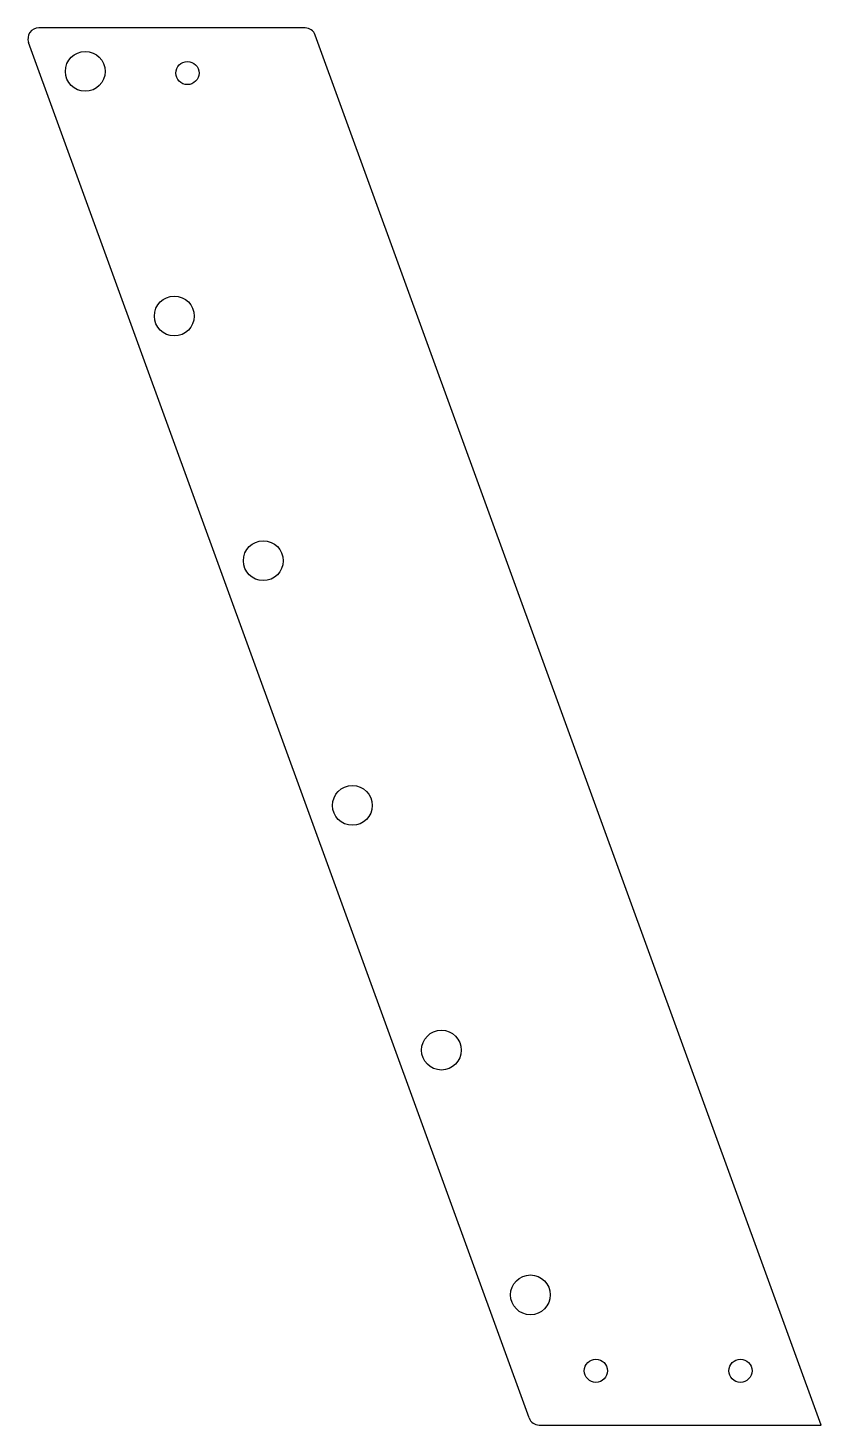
# Model space of a CAD drawing. Header units: millimetres. Extents: x -123 to -14, y 164 to 358.
import ezdxf

# ---------------------------------------------------------------- set-up
doc = ezdxf.new("R2010")
doc.units = ezdxf.units.MM

msp = doc.modelspace()

# ---------------------------------------------------------------- linework, layer by layer
at = {"color": 7, "linetype": 'Continuous', "lineweight": 25}
for p, q in [((-85.03, 357.64), (-121.86, 357.64)), ((-54.06, 165.49), (-123.27, 355.63)), ((-13.68, 164.5), (-83.62, 356.66)), ((-52.65, 164.5), (-13.68, 164.5))]:
    msp.add_line(p, q, dxfattribs=at)
for centre, radius in [((-115.43, 351.64), 2.75), ((-101.3, 351.41), 1.6), ((-103.12, 317.82), 2.75), ((-90.81, 283.99), 2.75), ((-78.49, 250.16), 2.75), ((-66.18, 216.33), 2.75), ((-53.87, 182.5), 2.75), ((-44.82, 172), 1.6), ((-24.82, 172), 1.6)]:
    msp.add_circle(centre, radius, dxfattribs=at)
for centre, start, end in [((-121.86, 356.14), 90, 200), ((-85.03, 356.14), 20, 90), ((-52.65, 166), 200, 270)]:
    msp.add_arc(centre, 1.5, start, end, dxfattribs=at)

doc.saveas('drawing.dxf')
